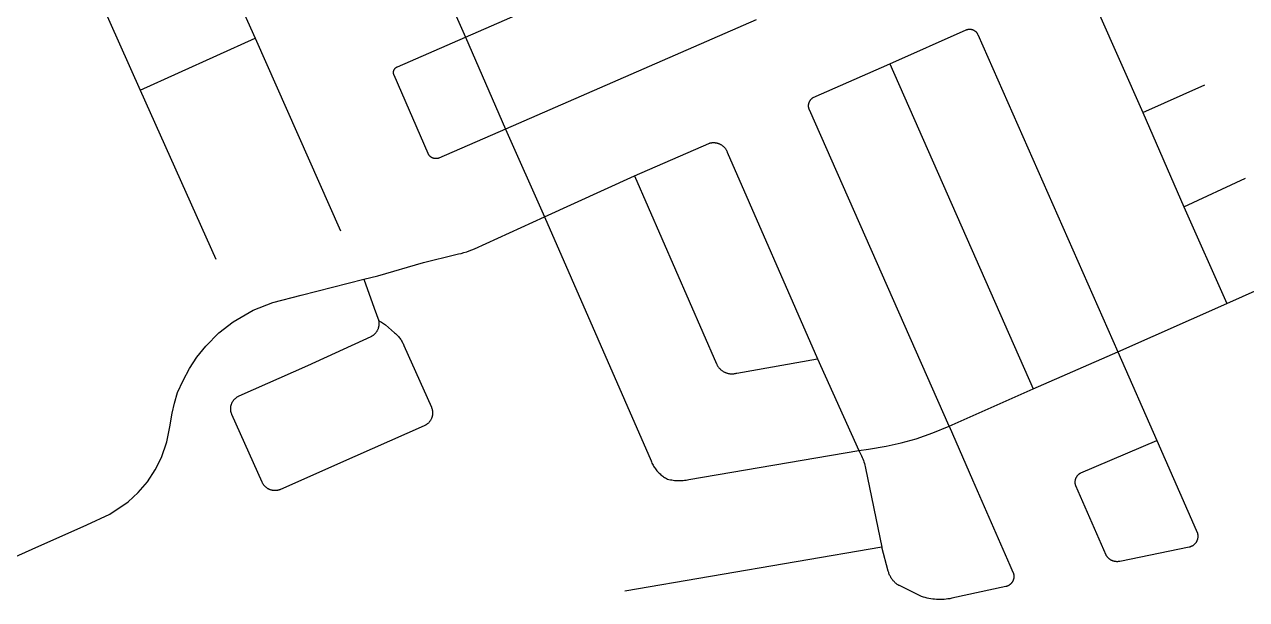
# Model space of a CAD drawing. Header units: inches. Extents: x 326453 to 344102, y 4677180 to 4689621.
# Drawn here: x 335754 to 336773, y 4681441 to 4681920 of the extents above; entities that cross this region are included whole.
import ezdxf

# ---------------------------------------------------------------- set-up
doc = ezdxf.new("R2010")
doc.units = ezdxf.units.IN
doc.header["$MEASUREMENT"] = 0
doc.layers.add('Street_Centreline', color=7, linetype='Continuous')

msp = doc.modelspace()

# ---------------------------------------------------------------- linework, layer by layer
at = {"layer": 'Street_Centreline'}
for p, q in [((335635.9093, 4682347.6718), (335850.7681, 4681865.4345)), ((335838.9934, 4682149.928), (335946.4587, 4681908.8853)), ((336121.6078, 4681909.6466), (336330.3597, 4682000.7163)), ((336089.1091, 4681983.5099), (336121.6078, 4681909.6466)), ((336363.9584, 4681924.14), (336155.0241, 4681832.9122)), ((336648.7976, 4681930.7992), (336686.1167, 4681846.9104)), ((335850.7681, 4681865.4345), (335946.4587, 4681908.8853)), ((335946.4587, 4681908.8853), (336017.5065, 4681748.1732)), ((336121.6078, 4681909.6466), (336155.0241, 4681832.9122)), ((336475.2241, 4681887.4463), (336594.8181, 4681616.5727)), ((335850.7681, 4681865.4345), (335913.7804, 4681724.6876)), ((336686.1167, 4681846.9104), (336737.882, 4681869.9224)), ((336686.1167, 4681846.9104), (336720.228, 4681768.3339)), ((336155.0241, 4681832.9122), (336187.5108, 4681759.8181)), ((336187.5108, 4681759.8181), (336262.6083, 4681794.0444)), ((336720.228, 4681768.3339), (336771.7196, 4681792.2018)), ((336720.228, 4681768.3339), (336756.1266, 4681687.7426)), ((336756.1266, 4681687.7426), (336808.0054, 4681710.8947)), ((336665.2323, 4681647.3404), (336756.1266, 4681687.7426)), ((336415.0669, 4681641.5626), (336449.4838, 4681565.1795)), ((336594.8181, 4681616.5727), (336665.2323, 4681647.3404)), ((336665.2323, 4681647.3404), (336697.7875, 4681573.4991)), ((336524.6705, 4681585.4107), (336594.8181, 4681616.5727)), ((336468.6089, 4681484.6889), (336254.5015, 4681447.9258))]:
    msp.add_line(p, q, dxfattribs=at)
for points in [[(336475.2241, 4681887.4463), (336538.7712, 4681915.604), (336539.0014, 4681915.7053), (336539.235, 4681915.7986), (336539.4717, 4681915.8839), (336539.7111, 4681915.9609), (336539.9531, 4681916.0296), (336540.1973, 4681916.0899), (336540.4434, 4681916.1418), (336540.6912, 4681916.1851), (336540.9403, 4681916.2199), (336541.1905, 4681916.246), (336541.4414, 4681916.2636), (336541.6928, 4681916.2724), (336541.9443, 4681916.2726), (336542.1957, 4681916.2641), (336542.4466, 4681916.2469), (336542.6968, 4681916.2211), (336542.946, 4681916.1867), (336543.1938, 4681916.1437), (336543.44, 4681916.0921), (336543.6843, 4681916.0321), (336543.9264, 4681915.9638), (336544.1659, 4681915.8871), (336544.4027, 4681915.8022), (336544.6364, 4681915.7092), (336544.8668, 4681915.6081), (336545.0935, 4681915.4992), (336545.3163, 4681915.3826), (336545.535, 4681915.2583), (336545.7493, 4681915.1265), (336545.9589, 4681914.9875), (336546.1636, 4681914.8413), (336546.3631, 4681914.6881), (336546.5572, 4681914.5281), (336546.7456, 4681914.3615), (336546.9283, 4681914.1886), (336547.1048, 4681914.0094), (336547.2751, 4681913.8242), (336547.4388, 4681913.6333), (336547.5959, 4681913.4369), (336547.7461, 4681913.2351), (336547.8893, 4681913.0283), (336548.0253, 4681912.8167), (336548.1538, 4681912.6005), (336548.2749, 4681912.38), (336548.3882, 4681912.1555), (336548.4938, 4681911.9271), (336665.2323, 4681647.3404)], [(336155.0241, 4681832.9122), (336099.6446, 4681808.8251), (336099.4097, 4681808.7427), (336099.1722, 4681808.6684), (336098.9323, 4681808.6024), (336098.6902, 4681808.5446), (336098.4463, 4681808.4952), (336098.2008, 4681808.4543), (336097.954, 4681808.4218), (336097.7063, 4681808.3978), (336097.4579, 4681808.3824), (336097.2091, 4681808.3756), (336096.9603, 4681808.3773), (336096.7116, 4681808.3876), (336096.4634, 4681808.4064), (336096.2161, 4681808.4338), (336095.9698, 4681808.4697), (336095.7249, 4681808.5141), (336095.4817, 4681808.5668), (336095.2404, 4681808.628), (336095.0014, 4681808.6973), (336094.765, 4681808.7749), (336094.5313, 4681808.8606), (336094.3007, 4681808.9542), (336094.0735, 4681809.0558), (336093.8499, 4681809.1651), (336093.6303, 4681809.2821), (336093.4147, 4681809.4065), (336093.2036, 4681809.5383), (336092.9972, 4681809.6773), (336092.7956, 4681809.8233), (336092.5993, 4681809.9762), (336092.4083, 4681810.1358), (336092.2229, 4681810.3018), (336092.0433, 4681810.4741), (336091.8698, 4681810.6525), (336091.7025, 4681810.8368), (336091.5417, 4681811.0267), (336091.3875, 4681811.2221), (336091.2401, 4681811.4226), (336091.0997, 4681811.6281), (336090.9665, 4681811.8383), (336090.8406, 4681812.053), (336090.7222, 4681812.2719), (336090.6113, 4681812.4947), (336090.5083, 4681812.7213), (336062.1923, 4681877.9025), (336062.1207, 4681878.0747), (336062.0552, 4681878.2492), (336061.9958, 4681878.426), (336061.9426, 4681878.6047), (336061.8957, 4681878.7851), (336061.8551, 4681878.9671), (336061.8208, 4681879.1504), (336061.793, 4681879.3347), (336061.7717, 4681879.52), (336061.7568, 4681879.7058), (336061.7485, 4681879.8921), (336061.7466, 4681880.0785), (336061.7512, 4681880.2649), (336061.7624, 4681880.4511), (336061.78, 4681880.6367), (336061.8041, 4681880.8216), (336061.8346, 4681881.0055), (336061.8716, 4681881.1883), (336061.9149, 4681881.3696), (336061.9645, 4681881.5493), (336062.0203, 4681881.7272), (336062.0823, 4681881.9031), (336062.1505, 4681882.0766), (336062.2246, 4681882.2477), (336062.3047, 4681882.4161), (336062.3906, 4681882.5816), (336062.4822, 4681882.744), (336062.5794, 4681882.9031), (336062.6821, 4681883.0587), (336062.7902, 4681883.2106), (336062.9035, 4681883.3587), (336063.022, 4681883.5027), (336063.1453, 4681883.6425), (336063.2735, 4681883.7779), (336063.4064, 4681883.9087), (336063.5437, 4681884.0349), (336063.6853, 4681884.1561), (336063.8311, 4681884.2724), (336063.9808, 4681884.3835), (336064.1344, 4681884.4892), (336064.2915, 4681884.5896), (336064.4521, 4681884.6844), (336064.6158, 4681884.7736), (336064.7826, 4681884.857), (336064.9522, 4681884.9345), (336121.6078, 4681909.6466)], [(336524.6705, 4681585.4107), (336408.2889, 4681849.0084), (336408.1782, 4681849.2714), (336408.0767, 4681849.5381), (336407.9846, 4681849.8081), (336407.9019, 4681850.0812), (336407.8287, 4681850.357), (336407.7651, 4681850.6352), (336407.7113, 4681850.9154), (336407.6672, 4681851.1973), (336407.633, 4681851.4806), (336407.6086, 4681851.7649), (336407.5941, 4681852.0499), (336407.5896, 4681852.3352), (336407.5949, 4681852.6205), (336407.6102, 4681852.9054), (336407.6353, 4681853.1897), (336407.6703, 4681853.4729), (336407.7152, 4681853.7546), (336407.7698, 4681854.0347), (336407.8341, 4681854.3127), (336407.908, 4681854.5883), (336407.9915, 4681854.8612), (336408.0844, 4681855.131), (336408.1866, 4681855.3974), (336408.298, 4681855.6601), (336408.4185, 4681855.9187), (336408.5479, 4681856.173), (336408.686, 4681856.4227), (336408.8328, 4681856.6674), (336408.9879, 4681856.9069), (336409.1513, 4681857.1409), (336409.3228, 4681857.3689), (336409.502, 4681857.591), (336409.6889, 4681857.8066), (336409.8831, 4681858.0156), (336410.0845, 4681858.2178), (336410.2928, 4681858.4128), (336410.5077, 4681858.6005), (336410.7291, 4681858.7806), (336410.9565, 4681858.9529), (336411.1898, 4681859.1171), (336411.4287, 4681859.2732), (336475.2241, 4681887.4463)], [(336262.6083, 4681794.0444), (336324.5129, 4681821.125), (336324.9118, 4681821.252), (336325.3148, 4681821.3652), (336325.7216, 4681821.4645), (336326.1315, 4681821.5497), (336326.544, 4681821.6208), (336326.9588, 4681821.6776), (336327.3753, 4681821.7201), (336327.793, 4681821.7483), (336328.2114, 4681821.762), (336328.6301, 4681821.7614), (336329.0485, 4681821.7464), (336329.4661, 4681821.7169), (336329.8824, 4681821.6732), (336330.297, 4681821.6151), (336330.7094, 4681821.5428), (336331.119, 4681821.4564), (336331.5255, 4681821.3559), (336331.9282, 4681821.2415), (336332.3267, 4681821.1133), (336332.7206, 4681820.9714), (336333.1094, 4681820.8161), (336333.4926, 4681820.6475), (336333.8698, 4681820.4659), (336334.2405, 4681820.2713), (336334.6043, 4681820.0641), (336334.9607, 4681819.8446), (336335.3094, 4681819.6129), (336335.6499, 4681819.3693), (336335.9819, 4681819.1142), (336336.3048, 4681818.8478), (336336.6184, 4681818.5704), (336336.9223, 4681818.2824), (336337.216, 4681817.9841), (336337.4994, 4681817.6759), (336337.772, 4681817.3582), (336338.0334, 4681817.0312), (336338.2835, 4681816.6955), (336338.5219, 4681816.3513), (336338.7483, 4681815.9991), (336338.9624, 4681815.6394), (336339.1641, 4681815.2725), (336339.3529, 4681814.8989), (336339.5289, 4681814.519), (336339.6916, 4681814.1333), (336339.841, 4681813.7422), (336415.0669, 4681641.5626)], [(336262.6083, 4681794.0444), (336330.9087, 4681637.4007), (336331.1104, 4681636.9633), (336331.327, 4681636.5332), (336331.5583, 4681636.1108), (336331.804, 4681635.6965), (336332.0639, 4681635.291), (336332.3376, 4681634.8948), (336332.6247, 4681634.5081), (336332.9251, 4681634.1316), (336333.2382, 4681633.7657), (336333.5638, 4681633.4108), (336333.9014, 4681633.0673), (336334.2506, 4681632.7357), (336334.6111, 4681632.4163), (336334.9823, 4681632.1095), (336335.3639, 4681631.8156), (336335.7554, 4681631.5352), (336336.1564, 4681631.2683), (336336.5663, 4681631.0155), (336336.9847, 4681630.7769), (336337.411, 4681630.5529), (336337.8448, 4681630.3437), (336338.2856, 4681630.1496), (336338.7328, 4681629.9708), (336339.1859, 4681629.8075), (336339.6443, 4681629.66), (336340.1076, 4681629.5283), (336340.5751, 4681629.4127), (336341.0464, 4681629.3132), (336341.5207, 4681629.2301), (336341.9977, 4681629.1634), (336342.4767, 4681629.1131), (336342.9571, 4681629.0794), (336343.4384, 4681629.0622), (336343.9201, 4681629.0617), (336344.4014, 4681629.0777), (336344.8819, 4681629.1104), (336345.361, 4681629.1595), (336345.8381, 4681629.2252), (336346.3127, 4681629.3073), (336346.7842, 4681629.4057), (336347.2519, 4681629.5202), (336347.7155, 4681629.6509), (336415.0669, 4681641.5626)], [(336037.1654, 4681707.8866), (336048.6166, 4681710.7657), (336086.8359, 4681721.8108), (336113.6343, 4681728.4727), (336115.9313, 4681728.9287), (336118.2119, 4681729.4604), (336120.4736, 4681730.0673), (336122.7141, 4681730.7486), (336124.9307, 4681731.5037), (336127.1212, 4681732.3318), (336129.2831, 4681733.2318), (336187.5108, 4681759.8181)], [(336187.5108, 4681759.8181), (336276.385, 4681556.4826), (336276.7374, 4681555.6002), (336277.1197, 4681554.7304), (336277.5316, 4681553.8741), (336277.9725, 4681553.0324), (336278.4419, 4681552.2064), (336278.9393, 4681551.3968), (336279.464, 4681550.6047), (336280.0156, 4681549.8311), (336280.5933, 4681549.0767), (336281.1964, 4681548.3425), (336281.8243, 4681547.6294), (336282.4763, 4681546.9382), (336283.1514, 4681546.2697), (336283.8491, 4681545.6247), (336284.5684, 4681545.0039), (336285.3085, 4681544.408), (336286.0685, 4681543.8378), (336286.8476, 4681543.294), (336287.6448, 4681542.7771), (336288.4593, 4681542.2877), (336289.29, 4681541.8265), (336290.136, 4681541.394), (336291.288, 4681541.0858), (336292.4499, 4681540.8169), (336293.6202, 4681540.5876), (336294.7977, 4681540.3982), (336295.9809, 4681540.2488), (336297.1684, 4681540.1398), (336298.359, 4681540.0711), (336299.5513, 4681540.0428), (336300.7438, 4681540.0551), (336301.9352, 4681540.1078), (336303.1241, 4681540.2009), (336304.3092, 4681540.3344), (336305.4891, 4681540.508), (336306.6624, 4681540.7216), (336307.8278, 4681540.9749), (336449.4838, 4681565.1795)], [(335667.1986, 4681441.0124), (335760.6277, 4681482.8724), (335806.205, 4681503.2929), (335825.4999, 4681512.101), (335840.6737, 4681522.4136), (335849.0582, 4681530.172), (335856.7014, 4681539.1065), (335863.2156, 4681548.9858), (335868.3117, 4681559.28), (335872.8412, 4681572.3956), (335875.4801, 4681584.7862), (335877.4207, 4681596.1795), (335879.3013, 4681604.5279), (335881.8638, 4681613.3698), (335886.3627, 4681623.5614), (335891.7202, 4681633.4879), (335897.9322, 4681642.8014), (335905.4608, 4681652.0149), (335916.1833, 4681663.1063), (335928.1033, 4681672.4543), (335944.7089, 4681681.9692), (335961.1662, 4681688.4588), (335984.8573, 4681694.7349), (336037.1654, 4681707.8866)], [(336037.1654, 4681707.8866), (336045.667, 4681683.7068), (336049.5951, 4681673.1018)], [(336049.5951, 4681673.1018), (336051.6847, 4681672.068), (336055.2079, 4681669.7866), (336062.7164, 4681663.161), (336063.3915, 4681662.5926), (336064.047, 4681662.0018), (336064.6821, 4681661.389), (336065.296, 4681660.7551), (336065.8881, 4681660.1007), (336066.4576, 4681659.4266), (336067.004, 4681658.7336), (336067.5265, 4681658.0224), (336068.0247, 4681657.294), (336068.4978, 4681656.549), (336068.9454, 4681655.7885), (336069.367, 4681655.0132), (336069.7621, 4681654.2241), (336070.1301, 4681653.422), (336070.4708, 4681652.608), (336093.3414, 4681601.2019), (336093.5007, 4681600.8263), (336093.6468, 4681600.4454), (336093.7795, 4681600.0596), (336093.8986, 4681599.6694), (336094.004, 4681599.2752), (336094.0956, 4681598.8777), (336094.1733, 4681598.4772), (336094.2369, 4681598.0742), (336094.2864, 4681597.6692), (336094.3217, 4681597.2627), (336094.3428, 4681596.8553), (336094.3496, 4681596.4474), (336094.3422, 4681596.0395), (336094.3206, 4681595.6321), (336094.2847, 4681595.2257), (336094.2347, 4681594.8208), (336094.1705, 4681594.4179), (336094.0923, 4681594.0175), (336094.0002, 4681593.62), (336093.8942, 4681593.226), (336093.7746, 4681592.836), (336093.6413, 4681592.4504), (336093.4947, 4681592.0697), (336093.3349, 4681591.6943), (336093.1621, 4681591.3247), (336092.9765, 4681590.9614), (336092.7783, 4681590.6048), (336092.5677, 4681590.2554), (336092.3451, 4681589.9135), (336092.1107, 4681589.5796), (336091.8647, 4681589.2541), (336091.6075, 4681588.9374), (336091.3395, 4681588.6298), (336091.0608, 4681588.3318), (336090.7719, 4681588.0438), (336090.4731, 4681587.766), (336090.1648, 4681587.4988), (336089.8473, 4681587.2425), (336089.5211, 4681586.9975), (336089.1866, 4681586.764), (336088.844, 4681586.5424), (336088.494, 4681586.3328), (336088.1368, 4681586.1357), (336087.773, 4681585.9511), (336087.4029, 4681585.7793), (336029.5006, 4681560.1239), (335967.725, 4681532.7524), (335967.3503, 4681532.5941), (335966.9703, 4681532.4489), (335966.5854, 4681532.3171), (335966.1962, 4681532.1988), (335965.8032, 4681532.0941), (335965.4067, 4681532.0031), (335965.0073, 4681531.9261), (335964.6054, 4681531.8629), (335964.2016, 4681531.8139), (335963.7963, 4681531.7789), (335963.3901, 4681531.758), (335962.9833, 4681531.7513), (335962.5766, 4681531.7588), (335962.1704, 4681531.7804), (335961.7652, 4681531.8162), (335961.3615, 4681531.8661), (335960.9598, 4681531.93), (335960.5605, 4681532.0078), (335960.1642, 4681532.0996), (335959.7713, 4681532.205), (335959.3824, 4681532.3241), (335958.9978, 4681532.4567), (335958.6181, 4681532.6025), (335958.2436, 4681532.7615), (335957.875, 4681532.9335), (335957.5125, 4681533.1182), (335957.1568, 4681533.3154), (335956.8081, 4681533.5249), (335956.4669, 4681533.7464), (335956.1336, 4681533.9796), (335955.8087, 4681534.2243), (335955.4924, 4681534.4802), (335955.1853, 4681534.7469), (335954.8877, 4681535.0242), (335954.5999, 4681535.3117), (335954.3222, 4681535.609), (335954.0552, 4681535.9158), (335953.7989, 4681536.2318), (335953.5538, 4681536.5564), (335953.3202, 4681536.8894), (335953.0983, 4681537.2304), (335952.8884, 4681537.5788), (335952.6908, 4681537.9344), (335952.5057, 4681538.2966), (335952.3333, 4681538.6651), (335927.1034, 4681595.1353), (335926.9433, 4681595.511), (335926.7965, 4681595.8921), (335926.6631, 4681596.2781), (335926.5433, 4681596.6685), (335926.4372, 4681597.0629), (335926.345, 4681597.4607), (335926.2667, 4681597.8615), (335926.2025, 4681598.2649), (335926.1525, 4681598.6702), (335926.1166, 4681599.077), (335926.095, 4681599.4848), (335926.0877, 4681599.8931), (335926.0946, 4681600.3014), (335926.1158, 4681600.7093), (335926.1513, 4681601.1161), (335926.201, 4681601.5215), (335926.2648, 4681601.9248), (335926.3427, 4681602.3257), (335926.4346, 4681602.7236), (335926.5403, 4681603.1181), (335926.6597, 4681603.5086), (335926.7927, 4681603.8948), (335926.9392, 4681604.276), (335927.0989, 4681604.6518), (335927.2716, 4681605.0219), (335927.4572, 4681605.3857), (335927.6554, 4681605.7428), (335927.8659, 4681606.0927), (335928.0885, 4681606.4351), (335928.323, 4681606.7694), (335928.5691, 4681607.0954), (335928.8263, 4681607.4125), (335929.0946, 4681607.7205), (335929.3734, 4681608.0189), (335929.6625, 4681608.3074), (335929.9615, 4681608.5855), (335930.27, 4681608.8531), (335930.5877, 4681609.1097), (335930.9142, 4681609.355), (335931.249, 4681609.5888), (335931.5919, 4681609.8107), (335931.9423, 4681610.0205), (335932.2998, 4681610.2179), (335932.6639, 4681610.4027), (335933.0344, 4681610.5746), (335990.3536, 4681635.9717), (336043.0255, 4681660.1826), (336043.3869, 4681660.3562), (336043.742, 4681660.5422), (336044.0906, 4681660.7402), (336044.4322, 4681660.9501), (336044.7663, 4681661.1716), (336045.0927, 4681661.4045), (336045.4108, 4681661.6484), (336045.7205, 4681661.903), (336046.0211, 4681662.1682), (336046.3125, 4681662.4435), (336046.5943, 4681662.7287), (336046.8662, 4681663.0234), (336047.1277, 4681663.3272), (336047.3787, 4681663.6398), (336047.6188, 4681663.9609), (336047.8477, 4681664.29), (336048.0652, 4681664.6268), (336048.271, 4681664.9708), (336048.4649, 4681665.3217), (336048.6466, 4681665.6791), (336048.8159, 4681666.0424), (336048.9727, 4681666.4114), (336049.1167, 4681666.7856), (336049.2478, 4681667.1644), (336049.3658, 4681667.5476), (336049.4706, 4681667.9345), (336049.562, 4681668.3249), (336049.64, 4681668.7181), (336049.7044, 4681669.1138), (336049.7552, 4681669.5115), (336049.7924, 4681669.9106), (336049.8158, 4681670.3109), (336049.8254, 4681670.7116), (336049.8213, 4681671.1125), (336049.8034, 4681671.513), (336049.7718, 4681671.9127), (336049.7265, 4681672.311), (336049.6676, 4681672.7076), (336049.5951, 4681673.1018)], [(336449.4838, 4681565.1795), (336457.5561, 4681566.3283), (336462.4769, 4681566.9949), (336467.3775, 4681567.7966), (336472.2542, 4681568.7328), (336484.7968, 4681571.5343), (336497.2411, 4681574.7441), (336511.0151, 4681579.9249), (336524.6705, 4681585.4107)], [(336524.6705, 4681585.4107), (336544.066, 4681540.8455), (336575.3345, 4681469.5513), (336577.8874, 4681463.8984), (336578.0077, 4681463.6194), (336578.1182, 4681463.3364), (336578.2189, 4681463.0497), (336578.3096, 4681462.7597), (336578.3903, 4681462.4668), (336578.4608, 4681462.1713), (336578.521, 4681461.8735), (336578.5709, 4681461.5737), (336578.6104, 4681461.2725), (336578.6395, 4681460.9701), (336578.6581, 4681460.6668), (336578.6663, 4681460.3631), (336578.6639, 4681460.0593), (336578.651, 4681459.7557), (336578.6277, 4681459.4528), (336578.5939, 4681459.1508), (336578.5497, 4681458.8502), (336578.4951, 4681458.5513), (336578.4302, 4681458.2545), (336578.3551, 4681457.9601), (336578.27, 4681457.6685), (336578.1747, 4681457.3799), (336578.0695, 4681457.0949), (336577.9546, 4681456.8136), (336577.83, 4681456.5365), (336577.6959, 4681456.2639), (336577.5525, 4681455.996), (336577.3999, 4681455.7333), (336577.2383, 4681455.476), (336577.068, 4681455.2244), (336576.889, 4681454.9789), (336576.7017, 4681454.7397), (336576.5062, 4681454.5071), (336576.3028, 4681454.2814), (336576.0916, 4681454.0629), (336575.8732, 4681453.8518), (336575.6475, 4681453.6483), (336575.4149, 4681453.4529), (336575.1757, 4681453.2655), (336574.9302, 4681453.0865), (336574.6786, 4681452.9161), (336574.4213, 4681452.7545), (336574.1586, 4681452.6019), (336573.8908, 4681452.4585), (336573.6181, 4681452.3244), (336573.341, 4681452.1998), (336573.0597, 4681452.0848), (336572.7747, 4681451.9797), (336572.4862, 4681451.8844), (336572.1946, 4681451.7992), (336571.9002, 4681451.7241), (336526.8434, 4681441.9846), (336525.2867, 4681441.6759), (336523.7204, 4681441.4207), (336522.1462, 4681441.2193), (336520.566, 4681441.0718), (336518.9818, 4681440.9785), (336517.3952, 4681440.9396), (336515.8083, 4681440.955), (336514.2228, 4681441.0247), (336512.6406, 4681441.1486), (336511.0636, 4681441.3266), (336509.4937, 4681441.5585), (336507.9325, 4681441.844), (336506.3821, 4681442.1828), (336504.8442, 4681442.5745), (336503.3206, 4681443.0186), (336501.8131, 4681443.5146), (336483.2424, 4681452.5439), (336482.8899, 4681452.7222), (336482.5431, 4681452.9116), (336482.2026, 4681453.1118), (336481.8685, 4681453.3227), (336481.5413, 4681453.5441), (336481.2213, 4681453.7757), (336480.9087, 4681454.0172), (336480.6039, 4681454.2686), (336480.0946, 4681454.7163), (336479.5996, 4681455.1798), (336479.1195, 4681455.6587), (336478.6546, 4681456.1524), (336478.2056, 4681456.6605), (336477.7728, 4681457.1826), (336477.3566, 4681457.718), (336476.9373, 4681458.2954), (336476.5379, 4681458.8868), (336476.1588, 4681459.4914), (336475.8006, 4681460.1085), (336475.4635, 4681460.7375), (336475.148, 4681461.3776), (336474.8545, 4681462.0281), (336474.5833, 4681462.6881), (336474.3346, 4681463.357), (336474.1089, 4681464.0339), (336473.9063, 4681464.7182), (336468.6089, 4681484.6889)], [(336697.7875, 4681573.4991), (336730.4558, 4681498.8693), (336730.6288, 4681498.5891), (336730.792, 4681498.303), (336730.9451, 4681498.0114), (336731.088, 4681497.7147), (336731.2205, 4681497.4132), (336731.3424, 4681497.1073), (336731.4536, 4681496.7973), (336731.554, 4681496.4837), (336731.6434, 4681496.1668), (336731.7218, 4681495.8469), (336731.789, 4681495.5245), (336731.845, 4681495.2), (336731.8896, 4681494.8737), (336731.9229, 4681494.546), (336731.9448, 4681494.2175), (336731.9552, 4681493.8883), (336731.9542, 4681493.559), (336731.9418, 4681493.2299), (336731.9179, 4681492.9014), (336731.8827, 4681492.574), (336731.836, 4681492.248), (336731.7781, 4681491.9238), (336731.709, 4681491.6018), (336731.6287, 4681491.2824), (336731.5373, 4681490.966), (336731.435, 4681490.653), (336731.3219, 4681490.3437), (336731.1982, 4681490.0385), (336731.0639, 4681489.7378), (336730.9192, 4681489.442), (336730.7643, 4681489.1514), (336730.5994, 4681488.8663), (336730.4248, 4681488.5871), (336730.2405, 4681488.3142), (336730.0468, 4681488.0478), (336729.8441, 4681487.7883), (336729.6324, 4681487.536), (336729.4121, 4681487.2913), (336729.1834, 4681487.0543), (336728.9466, 4681486.8254), (336728.702, 4681486.6049), (336728.4499, 4681486.393), (336728.1906, 4681486.19), (336727.9243, 4681485.9962), (336727.6515, 4681485.8117), (336727.3725, 4681485.6368), (336727.0876, 4681485.4717), (336726.797, 4681485.3166), (336726.5013, 4681485.1717), (336726.2007, 4681485.0371), (336725.8957, 4681484.9131), (336725.5865, 4681484.7997), (336725.2735, 4681484.6972), (336724.9572, 4681484.6056), (336724.6379, 4681484.5251), (336666.8663, 4681472.7412), (336666.5097, 4681472.6707), (336666.1508, 4681472.6128), (336665.7901, 4681472.5674), (336665.4281, 4681472.5347), (336665.0651, 4681472.5146), (336664.7016, 4681472.5072), (336664.3381, 4681472.5125), (336663.975, 4681472.5305), (336663.6128, 4681472.5612), (336663.2519, 4681472.6044), (336662.8927, 4681472.6603), (336662.5356, 4681472.7287), (336662.1812, 4681472.8095), (336661.8298, 4681472.9026), (336661.4818, 4681473.008), (336661.1378, 4681473.1254), (336660.7981, 4681473.2547), (336660.463, 4681473.3959), (336660.1332, 4681473.5487), (336659.8088, 4681473.7129), (336659.4904, 4681473.8883), (336659.1783, 4681474.0747), (336658.8729, 4681474.2719), (336658.5746, 4681474.4797), (336658.2838, 4681474.6977), (336658.0007, 4681474.9258), (336657.7257, 4681475.1636), (336657.4592, 4681475.4109), (336657.2016, 4681475.6673), (336656.953, 4681475.9326), (336656.7138, 4681476.2064), (336656.4844, 4681476.4883), (336656.2649, 4681476.7782), (336656.0557, 4681477.0755), (336655.857, 4681477.3799), (336655.6691, 4681477.6911), (336655.4921, 4681478.0086), (336630.3341, 4681535.6879), (336630.2316, 4681535.9632), (336630.1387, 4681536.2419), (336630.0554, 4681536.5235), (336629.9818, 4681536.8079), (336629.9179, 4681537.0946), (336629.864, 4681537.3834), (336629.8199, 4681537.6738), (336629.7858, 4681537.9656), (336629.7617, 4681538.2583), (336629.7477, 4681538.5517), (336629.7437, 4681538.8455), (336629.7498, 4681539.1391), (336629.7659, 4681539.4325), (336629.7921, 4681539.725), (336629.8283, 4681540.0165), (336629.8744, 4681540.3066), (336629.9305, 4681540.595), (336629.9964, 4681540.8813), (336630.072, 4681541.1651), (336630.1574, 4681541.4462), (336630.2523, 4681541.7242), (336630.3567, 4681541.9987), (336630.4704, 4681542.2696), (336630.5933, 4681542.5364), (336630.7253, 4681542.7988), (336630.8662, 4681543.0565), (336631.0159, 4681543.3093), (336631.1741, 4681543.5568), (336631.3407, 4681543.7987), (336631.5155, 4681544.0348), (336631.6983, 4681544.2648), (336631.8888, 4681544.4884), (336632.0869, 4681544.7053), (336632.2923, 4681544.9153), (336632.5048, 4681545.1181), (336632.7241, 4681545.3135), (336632.9499, 4681545.5014), (336633.1821, 4681545.6813), (336633.4203, 4681545.8532), (336633.6642, 4681546.0169), (336633.9136, 4681546.1721), (336634.1682, 4681546.3187), (336634.4276, 4681546.4564), (336697.7875, 4681573.4991)], [(336449.4838, 4681565.1795), (336451.208, 4681561.7903), (336451.7911, 4681560.5936), (336452.3326, 4681559.3774), (336452.8317, 4681558.1434), (336453.2881, 4681556.8928), (336453.701, 4681555.6273), (336454.0701, 4681554.3482), (336454.3949, 4681553.0572), (336454.6749, 4681551.7558), (336454.9099, 4681550.4455), (336468.6089, 4681484.6889)]]:
    msp.add_lwpolyline(points, dxfattribs=at)

doc.saveas('drawing.dxf')
